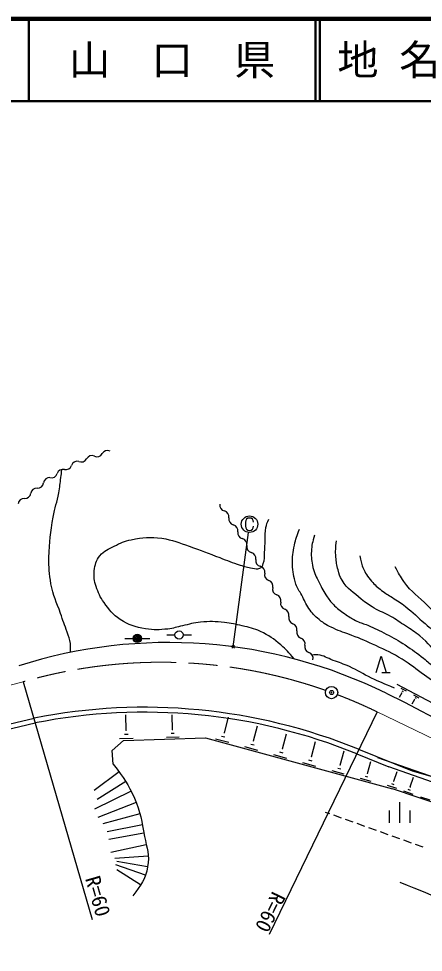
# Model space of a CAD drawing. Units: millimetres, scale not verified. Extents: x 40000 to 680000, y 20000 to 380000.
# Drawn here: x 331787 to 380800, y 266784 to 380000 of the extents above; entities that cross this region are included whole.
import ezdxf
from ezdxf.enums import TextEntityAlignment as Align

# ---------------------------------------------------------------- set-up
doc = ezdxf.new("R2010")
doc.units = ezdxf.units.MM
doc.header["$LTSCALE"] = 1000
doc.header["$PDMODE"] = 32
doc.header["$PDSIZE"] = 500
doc.linetypes.add('CHAIN', pattern=[18.5, 12, -1.5, 3.5, -1.5])
for name, color, linetype, lineweight in [('M-BGD', 7, 'Continuous', 25), ('M-BMK', 2, 'CHAIN', 13), ('M-BMK-SRVR', 3, 'Continuous', 25), ('M-STR-STRC', 7, 'Continuous', 25), ('M-TTL', 2, 'Continuous', 140), ('M-TTL-LINE', 7, 'Continuous', 50)]:
    doc.layers.add(name, color=color, linetype=linetype, lineweight=lineweight)
doc.layers.add('M-TTL-TXT', color=7, linetype='Continuous')
doc.styles.add('ＭＳ ゴシック', font='')
doc.styles.get('ＭＳ ゴシック').set_extended_font_data('MS Gothic')

msp = doc.modelspace()

# ---------------------------------------------------------------- linework, layer by layer
at = {"layer": 'M-BGD'}
for p, q in [((344658, 304847), (347658, 304847)), ((349713, 305272), (350713, 305272)), ((351713, 305272), (352713, 305272)), ((375087, 300699), (375687, 302699)), ((375687, 302699), (376287, 300699)), ((375787, 300699), (376787, 300699)), ((332343, 299597), (340681, 270779)), ((377581, 299309), (385767, 294973)), ((377581, 299309), (385767, 294973)), ((376300, 298192), (378508, 297121)), ((378185, 298254), (377881, 297679)), ((378065, 298827), (378727, 298476)), ((378165, 298265), (378206, 298243)), ((378208, 298496), (378374, 298409)), ((379611, 298008), (380274, 297657)), ((378508, 297121), (385065, 293648)), ((379732, 297435), (379428, 296860)), ((379711, 297445), (379753, 297424)), ((379754, 297677), (379920, 297589)), ((344809, 293683), (344751, 295593)), ((350428, 293773), (350374, 295566)), ((375209, 295943), (362114, 268952)), ((325795, 293347), (333676, 295193)), ((325858, 292745), (333788, 294603)), ((356701, 293398), (357216, 295289)), ((344861, 293684), (344757, 293681)), ((350633, 293321), (350251, 293310)), ((350476, 293774), (350381, 293772)), ((356751, 293384), (356651, 293411)), ((360228, 292420), (360729, 294259)), ((363745, 291460), (364244, 293295)), ((343114, 291241), (344500, 292479)), ((345666, 292714), (344011, 292665)), ((344500, 292479), (354403, 292776)), ((345031, 293192), (344617, 293180)), ((351218, 292881), (349693, 292835)), ((354403, 292776), (377075, 286601)), ((357244, 292210), (355630, 292649)), ((356771, 292859), (356367, 292968)), ((360278, 292407), (360179, 292434)), ((367258, 290501), (367756, 292331)), ((343242, 289606), (343114, 291241)), ((360763, 291251), (359175, 291684)), ((360297, 291890), (359900, 291998)), ((363813, 290931), (363417, 291039)), ((363794, 291447), (363695, 291474)), ((370729, 289483), (371204, 291224)), ((372966, 291408), (379433, 288777)), ((364278, 290294), (362693, 290725)), ((367326, 289973), (366931, 290081)), ((367307, 290488), (367208, 290515)), ((372739, 290853), (376631, 289269)), ((374041, 288460), (374446, 289944)), ((398430, 282243), (375303, 290372)), ((367790, 289337), (366208, 289768)), ((371224, 288402), (369756, 288802)), ((370793, 288992), (370426, 289092)), ((370775, 289470), (370684, 289495)), ((398231, 281677), (376631, 289269)), ((377214, 287535), (377614, 288713)), ((379433, 288777), (392299, 285121)), ((343953, 288663), (340918, 286416)), ((374472, 287517), (373192, 287866)), ((374097, 288032), (373777, 288119)), ((374081, 288449), (374001, 288471)), ((379193, 286839), (379593, 288016)), ((344758, 287509), (341301, 285319)), ((376429, 287056), (377544, 286677)), ((376961, 287248), (377240, 287153)), ((397744, 279575), (377075, 286601)), ((377179, 287547), (377249, 287524)), ((378939, 286552), (379218, 286457)), ((379158, 286851), (379228, 286827)), ((345411, 286337), (340972, 284163)), ((378407, 286359), (379523, 285980)), ((380467, 285659), (381572, 285284)), ((346012, 284970), (341368, 283152)), ((377944, 282486), (377944, 284986)), ((346473, 283580), (341976, 282356)), ((369495, 283566), (368965, 283755)), ((370907, 283062), (369965, 283398)), ((376694, 282486), (376694, 283986)), ((379194, 282486), (379194, 283986)), ((346779, 282226), (342487, 281393)), ((372320, 282558), (371378, 282894)), ((373733, 282054), (372791, 282390)), ((346964, 281217), (342702, 280448)), ((375146, 281549), (374204, 281886)), ((376558, 281045), (375616, 281381)), ((377971, 280541), (377029, 280877)), ((347244, 279820), (342957, 278890)), ((379384, 280037), (378442, 280373)), ((380797, 279533), (379855, 279869)), ((347477, 278464), (343436, 278162)), ((347162, 276154), (343552, 277402)), ((347410, 277147), (343686, 277804)), ((346562, 274949), (343671, 276804))]:
    msp.add_line(p, q, dxfattribs=at)
for centre, radius in [((351213, 305272), 500), ((346158, 304847), 500), ((346158, 304847), 400), ((346158, 304847), 300), ((346158, 304847), 200), ((346158, 304847), 100)]:
    msp.add_circle(centre, radius, dxfattribs=at)
for centre, radius, start, end in [((341266, 327598), 725, 244.78442, 331.99006), ((342546, 326917), 725, 64.78442, 151.99006), ((338881, 325608), 725, 75.80487, 163.01051), ((339368, 326967), 725, 244.78442, 331.99006), ((340648, 326286), 725, 64.78442, 151.99006), ((337139, 324626), 725, 75.80487, 163.01051), ((337495, 326032), 725, 255.80487, 343.01051), ((335521, 323624), 725, 85.75067, 172.95631), ((335752, 325050), 725, 255.80487, 343.01051), ((333974, 322356), 725, 85.75067, 172.95631), ((334082, 323802), 725, 265.75067, 352.95631), ((332428, 321088), 725, 85.75067, 172.95631), ((332535, 322534), 725, 265.75067, 352.95631), ((356867, 321010), 725, 169.34321, 256.54885), ((356529, 319600), 725, 349.34321, 76.54885), ((357954, 319332), 725, 169.34321, 256.54885), ((357617, 317922), 725, 349.34321, 76.54885), ((359042, 317653), 725, 169.34321, 256.54885), ((358705, 316243), 725, 349.34321, 76.54885), ((360130, 315975), 725, 169.34321, 256.54885), ((359792, 314565), 725, 349.34321, 76.54885), ((361217, 314297), 725, 169.34321, 256.54885), ((360880, 312886), 725, 349.34321, 76.54885), ((362294, 312570), 725, 165.46733, 252.67296), ((361863, 311186), 725, 345.46733, 72.67296), ((363266, 310822), 725, 165.46733, 252.67296), ((362834, 309438), 725, 345.46733, 72.67296), ((364238, 309074), 725, 165.46733, 252.67296), ((363806, 307690), 725, 345.46733, 72.67296), ((365210, 307326), 725, 165.46733, 252.67296), ((364778, 305942), 725, 345.46733, 72.67296), ((366181, 305578), 725, 165.46733, 252.67296), ((365750, 304194), 725, 345.46733, 72.67296), ((349929, 244803), 59547, 63.71324, 107.73809), ((367153, 303830), 725, 165.46733, 252.67296), ((366721, 302446), 725, 345.46733, 72.67296), ((347010, 227768), 68730, 67.8117, 101.19011), ((347010, 227768), 68130, 67.81149, 101.19011)]:
    msp.add_arc(centre, radius, start, end, dxfattribs=at)
for points, knots in [([(338043, 303151), (338088, 303639), (338093, 303822), (338044, 304246), (337981, 304791), (337815, 305072), (337645, 305593), (337350, 306495), (337148, 306988), (336846, 307888), (336379, 309284), (335941, 310027), (335699, 311480), (335493, 312713), (335414, 313422), (335450, 314672), (335505, 316591), (335630, 317668), (335948, 319561), (336144, 320726), (336448, 321339), (336647, 322504), (336769, 323221), (336807, 323628), (336896, 324350), (336944, 324736), (336960, 324860), (337015, 325340)], [0, 0, 0, 0, 1, 1, 1, 2, 2, 2, 3, 3, 3, 4, 4, 4, 5, 5, 5, 6, 6, 6, 7, 7, 7, 8, 8, 8, 9, 9, 9, 9]), ([(365137, 302375), (364474, 303192), (364228, 303461), (363550, 304058), (362677, 304828), (362111, 305193), (361062, 305698), (360250, 306090), (359732, 306162), (358857, 306377), (358028, 306580), (357556, 306680), (356708, 306773), (355588, 306895), (354946, 306930), (353824, 306829), (352948, 306751), (352479, 306559), (351619, 306377), (350930, 306231), (350558, 306061), (349857, 305990), (348805, 305882), (348192, 305840), (347150, 306018), (345889, 306233), (345147, 306447), (344076, 307146), (343149, 307750), (342773, 308305), (342130, 309205), (341637, 309894), (341422, 310341), (341171, 311151), (340951, 311861), (340855, 312303), (340945, 313040), (341038, 313798), (341153, 314271), (341622, 314874), (342125, 315520), (342649, 315642), (343371, 316030), (344129, 316438), (344586, 316644), (345429, 316820), (346844, 317114), (347695, 317201), (349124, 316989), (350462, 316790), (351170, 316461), (352452, 316030), (353912, 315538), (354702, 315183), (356146, 314648), (357104, 314293), (357619, 314029), (358600, 313745), (359178, 313578), (359498, 313446), (360095, 313379), (360445, 313339), (360678, 313201), (360997, 313351), (361247, 313468), (361318, 313659), (361420, 313915), (361615, 314398), (361522, 314721), (361561, 315240), (361608, 315845), (361612, 316186), (361646, 316791), (361678, 317375), (361601, 317716), (361731, 318286), (361823, 318694), (361879, 318859), (362069, 319301)], [0, 0, 0, 0, 1, 1, 1, 2, 2, 2, 3, 3, 3, 4, 4, 4, 5, 5, 5, 6, 6, 6, 7, 7, 7, 8, 8, 8, 9, 9, 9, 10, 10, 10, 11, 11, 11, 12, 12, 12, 13, 13, 13, 14, 14, 14, 15, 15, 15, 16, 16, 16, 17, 17, 17, 18, 18, 18, 19, 19, 19, 20, 20, 20, 21, 21, 21, 22, 22, 22, 23, 23, 23, 24, 24, 24, 25, 25, 25, 26, 26, 26, 26]), ([(390500, 293375), (387935, 295369), (387263, 295903), (385134, 297449), (383509, 298629), (382573, 299253), (380933, 300412), (379878, 301159), (379329, 301640), (378233, 302325), (377044, 303069), (376314, 303379), (375044, 303976), (373934, 304498), (373294, 304754), (372156, 305214), (371283, 305566), (370755, 305670), (369906, 306076), (369194, 306417), (368794, 306631), (368180, 307126), (367624, 307576), (367363, 307898), (366943, 308477), (366523, 309055), (366415, 309459), (366080, 310090), (365800, 310616), (365553, 310873), (365367, 311440), (365071, 312344), (364978, 312889), (364955, 313841), (364932, 314753), (364982, 315275), (365180, 316166), (365353, 316949), (365465, 317249), (365817, 318117)], [0, 0, 0, 0, 1, 1, 1, 2, 2, 2, 3, 3, 3, 4, 4, 4, 5, 5, 5, 6, 6, 6, 7, 7, 7, 8, 8, 8, 9, 9, 9, 10, 10, 10, 11, 11, 11, 12, 12, 12, 13, 13, 13, 13]), ([(367618, 317366), (367371, 316512), (367278, 316191), (367243, 315416), (367208, 314651), (367248, 314209), (367430, 313465), (367615, 312712), (367838, 312323), (368180, 311628), (368522, 310933), (368720, 310542), (369156, 309902), (369465, 309446), (369667, 309205), (370056, 308814), (370542, 308326), (370877, 308118), (371444, 307727), (371935, 307386), (372220, 307203), (372756, 306939), (373247, 306697), (373566, 306666), (374069, 306451), (374967, 306068), (375454, 305814), (376320, 305364), (377234, 304888), (377747, 304617), (378608, 304051), (379502, 303463), (379989, 303110), (380821, 302438), (381346, 302013), (381616, 301746), (382134, 301313), (384139, 299633), (385254, 298680), (387347, 297112), (388741, 296067), (389545, 295506), (391040, 294612), (392080, 293990), (392701, 293707), (393779, 293154), (395047, 292502), (395739, 292093), (397051, 291535), (398795, 290794), (399793, 290423), (401586, 289810), (404754, 288728), (406559, 288186), (409820, 287427), (410783, 287203), (411106, 287118), (412292, 286883)], [0, 0, 0, 0, 1, 1, 1, 2, 2, 2, 3, 3, 3, 4, 4, 4, 5, 5, 5, 6, 6, 6, 7, 7, 7, 8, 8, 8, 9, 9, 9, 10, 10, 10, 11, 11, 11, 12, 12, 12, 13, 13, 13, 14, 14, 14, 15, 15, 15, 16, 16, 16, 17, 17, 17, 18, 18, 18, 19, 19, 19, 19]), ([(406350, 290427), (404435, 290853), (403891, 291003), (402335, 291445), (399588, 292226), (398047, 292713), (395446, 293893), (392909, 295044), (391600, 295929), (389239, 297410), (388102, 298123), (387508, 298592), (386451, 299419), (385914, 299840), (385633, 300101), (385122, 300554), (384237, 301339), (383736, 301773), (382886, 302596), (381882, 303567), (381454, 304252), (380390, 305157), (379759, 305694), (379328, 305894), (378640, 306356), (377949, 306820), (377577, 307106), (376857, 307523), (376097, 307963), (375598, 308073), (374847, 308528), (374216, 308910), (373849, 309115), (373291, 309598), (372323, 310435), (371613, 310799), (370957, 311899), (370686, 312353), (370603, 312651), (370471, 313163), (370317, 313760), (370264, 314105), (370212, 314719), (370147, 315489), (370190, 315792), (370277, 316696)], [0, 0, 0, 0, 1, 1, 1, 2, 2, 2, 3, 3, 3, 4, 4, 4, 5, 5, 5, 6, 6, 6, 7, 7, 7, 8, 8, 8, 9, 9, 9, 10, 10, 10, 11, 11, 11, 12, 12, 12, 13, 13, 13, 14, 14, 14, 15, 15, 15, 15]), ([(373097, 314881), (373211, 314230), (373271, 313991), (373486, 313455), (373769, 312747), (374041, 312392), (374523, 311802), (374937, 311295), (375242, 311073), (375755, 310667), (376234, 310288), (376545, 310134), (377051, 309792), (377671, 309374), (378047, 309179), (378640, 308722), (379613, 307972), (380069, 307444), (381006, 306648), (381753, 306013), (382208, 305700), (382951, 305059), (383630, 304475), (383986, 304120), (384636, 303504), (385163, 303005), (385453, 302720), (385965, 302207), (386427, 301744), (386661, 301461), (387132, 301008), (387791, 300373), (388176, 300033), (388883, 299452), (389442, 298992), (389766, 298743), (390374, 298350), (391074, 297897), (391484, 297670), (392221, 297280), (393778, 296456), (394660, 295998), (396305, 295368), (397141, 295048), (397434, 294934), (398466, 294609)], [0, 0, 0, 0, 1, 1, 1, 2, 2, 2, 3, 3, 3, 4, 4, 4, 5, 5, 5, 6, 6, 6, 7, 7, 7, 8, 8, 8, 9, 9, 9, 10, 10, 10, 11, 11, 11, 12, 12, 12, 13, 13, 13, 14, 14, 14, 15, 15, 15, 15]), ([(396630, 296508), (395218, 297094), (394776, 297263), (393666, 297897), (392740, 298427), (392223, 298737), (391380, 299392), (390363, 300182), (389848, 300695), (388919, 301589), (388071, 302406), (387668, 302937), (386810, 303743), (385754, 304735), (385063, 305179), (383997, 306160), (382925, 307146), (382385, 307763), (381360, 308797), (380223, 309944), (379368, 310408), (378459, 311742), (377999, 312416), (377816, 312693), (377404, 313544)], [0, 0, 0, 0, 1, 1, 1, 2, 2, 2, 3, 3, 3, 4, 4, 4, 5, 5, 5, 6, 6, 6, 7, 7, 7, 8, 8, 8, 8]), ([(377322, 298820), (375971, 299374), (375595, 299528), (374516, 300044), (373459, 300550), (372925, 300952), (371855, 301430), (371095, 301770), (370647, 301907), (369865, 302191), (369151, 302450), (368789, 302788), (368031, 302839), (367759, 302858), (367639, 302871), (367333, 302836)], [0, 0, 0, 0, 1, 1, 1, 2, 2, 2, 3, 3, 3, 4, 4, 4, 5, 5, 5, 5]), ([(343242, 289606), (344551, 287881), (345051, 287226), (345800, 285485), (346541, 283761), (346697, 282688), (347031, 280842), (347290, 279415), (347658, 278577), (347410, 277147), (347148, 275630), (346600, 274943), (345610, 273642)], [0, 0, 0, 0, 1, 1, 1, 2, 2, 2, 3, 3, 3, 4, 4, 4, 4]), ([(377962, 275303), (382844, 273282), (384249, 272694), (388393, 271346), (392413, 270038), (394713, 269447), (398825, 268468), (401928, 267730), (403680, 267358), (406829, 266850), (406970, 266827), (407108, 266805), (407243, 266784)], [0, 0, 0, 0, 1, 1, 1, 2, 2, 2, 3, 3, 3, 4, 4, 4, 4])]:
    msp.add_open_spline(points, degree=3, knots=knots, dxfattribs=at)
at = {"layer": 'M-BMK'}
for p, q in [((273063, 284189), (332343, 299597)), ((375209, 295943), (387805, 289832))]:
    msp.add_line(p, q, dxfattribs=at)
for start, end in [(70.56473, 106.13607), (64.11876, 69.13232)]:
    msp.add_arc((349018, 241961), 60000, start, end, dxfattribs=at)
at = {"layer": 'M-BMK-SRVR'}
msp.add_circle((369689, 298288), 750, dxfattribs=at)
msp.add_point((369689, 298288), dxfattribs=at)
at = {"layer": 'M-STR-STRC'}
for p, q in [((359248, 318950), (359248, 318450)), ((357773, 303831), (359617, 317709)), ((357623, 303981), (357923, 303681)), ((357923, 303981), (357623, 303681))]:
    msp.add_line(p, q, dxfattribs=at)
msp.add_circle((359748, 318700), 1000, dxfattribs=at)
for centre, start, end in [((359748, 318950), 0, 180), ((359748, 318450), 180, 0)]:
    msp.add_arc(centre, 500, start, end, dxfattribs=at)
at = {"layer": 'M-TTL'}
msp.add_line((680000, 380000), (40000, 380000), dxfattribs=at)
at = {"layer": 'M-TTL-LINE'}
for p, q in [((333000, 380000), (333000, 370000)), ((367750, 380000), (367750, 370000)), ((368250, 380000), (368250, 370000)), ((40000, 370000), (680000, 370000))]:
    msp.add_line(p, q, dxfattribs=at)

# ---------------------------------------------------------------- texts
at = {"layer": 'M-BGD', "style": 'ＭＳ ゴシック'}
for rotation, p in [(286.136, (339291, 275582)), (244.119, (362047, 274542))]:
    msp.add_text('R=60', height=1833, rotation=rotation, dxfattribs=at).set_placement(p, align=Align.BOTTOM_LEFT)
at = {"layer": 'M-TTL-TXT', "style": 'ＭＳ ゴシック'}
msp.add_text('山\u3000口\u3000県', height=3666, dxfattribs=at).set_placement((350375, 375000), align=Align.MIDDLE_CENTER)
msp.add_text('地 名', height=3666, dxfattribs=at).set_placement((370380, 375000), align=Align.MIDDLE_LEFT)

doc.saveas('drawing.dxf')
